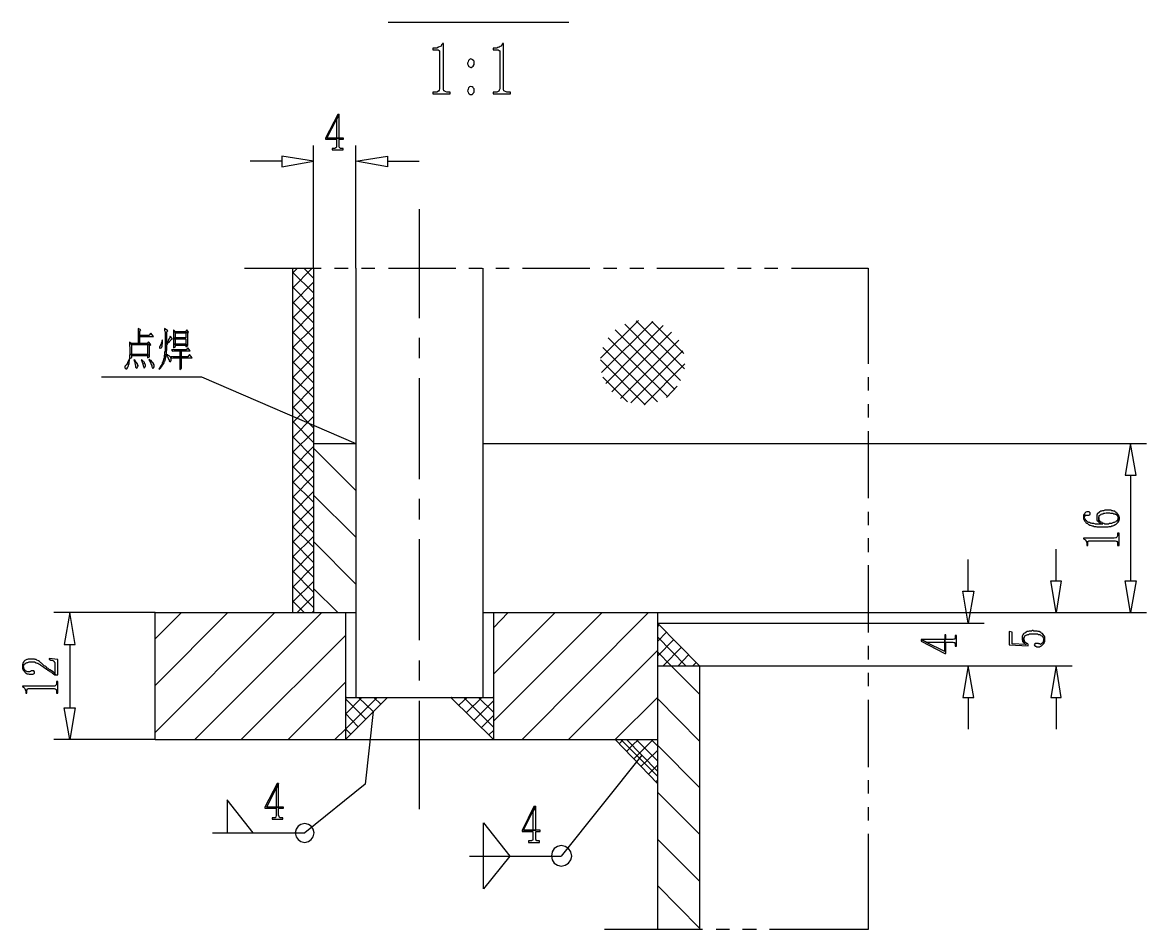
# Model space of a CAD drawing. Extents: x -15.4 to 0.8, y 0.3 to 11.8.
# Drawn here: x -6.176 to -4.198, y 4.441 to 6.037 of the extents above; entities that cross this region are included whole.
import ezdxf

# ---------------------------------------------------------------- set-up
doc = ezdxf.new("R2010")
doc.units = 0
doc.header["$MEASUREMENT"] = 0
doc.linetypes.add('AUSGEZOGEN', pattern=[0])
doc.layers.get('0').update_dxf_attribs({"linetype": 'AUSGEZOGEN'})

msp = doc.modelspace()

# ---------------------------------------------------------------- linework, layer by layer
for points in [[(-5.2146, 6.0369), (-5.5329, 6.0369)], [(-5.4354, 6.0002), (-5.4371, 6.0002), (-5.4371, 6.0002), (-5.4371, 5.9994), (-5.4371, 5.9994), (-5.4388, 5.9977), (-5.4388, 5.9977), (-5.4396, 5.9952), (-5.4396, 5.9952), (-5.4413, 5.9944), (-5.4413, 5.9944), (-5.4438, 5.9936), (-5.4438, 5.9936), (-5.4471, 5.9919), (-5.4471, 5.9919), (-5.4538, 5.9919), (-5.4538, 5.9919), (-5.4538, 5.9886), (-5.4538, 5.9886), (-5.4446, 5.9886), (-5.4446, 5.9886), (-5.4429, 5.9877), (-5.4429, 5.9877), (-5.4421, 5.9869), (-5.4421, 5.9869), (-5.4421, 5.9202), (-5.4421, 5.9202), (-5.4429, 5.9177), (-5.4429, 5.9177), (-5.4438, 5.9161), (-5.4438, 5.9161), (-5.4471, 5.9144), (-5.4471, 5.9144), (-5.4538, 5.9144), (-5.4538, 5.9144), (-5.4538, 5.9111), (-5.4538, 5.9111), (-5.4238, 5.9111), (-5.4238, 5.9111), (-5.4238, 5.9144), (-5.4238, 5.9144), (-5.4296, 5.9144), (-5.4296, 5.9144), (-5.4321, 5.9152), (-5.4321, 5.9152), (-5.4329, 5.9161), (-5.4329, 5.9161), (-5.4346, 5.9169), (-5.4346, 5.9169), (-5.4354, 5.9194), (-5.4354, 5.9194), (-5.4354, 5.9219), (-5.4354, 6.0002)], [(-5.3296, 6.0002), (-5.3313, 6.0002), (-5.3313, 6.0002), (-5.3313, 5.9994), (-5.3313, 5.9994), (-5.3329, 5.9977), (-5.3329, 5.9977), (-5.3338, 5.9952), (-5.3338, 5.9952), (-5.3354, 5.9944), (-5.3354, 5.9944), (-5.3371, 5.9936), (-5.3371, 5.9936), (-5.3396, 5.9927), (-5.3396, 5.9927), (-5.3413, 5.9919), (-5.3413, 5.9919), (-5.3479, 5.9919), (-5.3479, 5.9919), (-5.3479, 5.9886), (-5.3479, 5.9886), (-5.3388, 5.9886), (-5.3388, 5.9886), (-5.3371, 5.9877), (-5.3371, 5.9877), (-5.3363, 5.9869), (-5.3363, 5.9869), (-5.3363, 5.9202), (-5.3363, 5.9202), (-5.3371, 5.9177), (-5.3371, 5.9177), (-5.3379, 5.9161), (-5.3379, 5.9161), (-5.3413, 5.9144), (-5.3413, 5.9144), (-5.3479, 5.9144), (-5.3479, 5.9144), (-5.3479, 5.9111), (-5.3479, 5.9111), (-5.3171, 5.9111), (-5.3171, 5.9111), (-5.3171, 5.9144), (-5.3171, 5.9144), (-5.3238, 5.9144), (-5.3238, 5.9144), (-5.3288, 5.9169), (-5.3288, 5.9169), (-5.3296, 5.9194), (-5.3296, 5.9194), (-5.3296, 5.9219), (-5.3296, 6.0002)], [(-5.3871, 5.9727), (-5.3896, 5.9719), (-5.3896, 5.9719), (-5.3913, 5.9702), (-5.3913, 5.9702), (-5.3921, 5.9677), (-5.3921, 5.9677), (-5.3929, 5.9652), (-5.3929, 5.9652), (-5.3929, 5.9644), (-5.3929, 5.9644), (-5.3921, 5.9619), (-5.3921, 5.9619), (-5.3913, 5.9602), (-5.3913, 5.9602), (-5.3904, 5.9594), (-5.3904, 5.9594), (-5.3871, 5.9577), (-5.3871, 5.9577), (-5.3863, 5.9577), (-5.3863, 5.9577), (-5.3846, 5.9586), (-5.3846, 5.9586), (-5.3829, 5.9602), (-5.3829, 5.9602), (-5.3813, 5.9627), (-5.3813, 5.9627), (-5.3813, 5.9686), (-5.3813, 5.9686), (-5.3829, 5.9702), (-5.3829, 5.9702), (-5.3829, 5.9711), (-5.3829, 5.9711), (-5.3846, 5.9719), (-5.3871, 5.9727)], [(-5.3871, 5.9244), (-5.3896, 5.9236), (-5.3896, 5.9236), (-5.3913, 5.9219), (-5.3913, 5.9219), (-5.3921, 5.9194), (-5.3921, 5.9194), (-5.3929, 5.9169), (-5.3929, 5.9169), (-5.3921, 5.9144), (-5.3921, 5.9144), (-5.3913, 5.9119), (-5.3913, 5.9119), (-5.3904, 5.9119), (-5.3904, 5.9119), (-5.3888, 5.9102), (-5.3888, 5.9102), (-5.3846, 5.9102), (-5.3846, 5.9102), (-5.3829, 5.9119), (-5.3829, 5.9119), (-5.3829, 5.9127), (-5.3829, 5.9127), (-5.3813, 5.9144), (-5.3813, 5.9144), (-5.3813, 5.9202), (-5.3813, 5.9202), (-5.3829, 5.9219), (-5.3829, 5.9219), (-5.3829, 5.9227), (-5.3829, 5.9227), (-5.3846, 5.9236), (-5.3871, 5.9244)], [(-5.6188, 5.8752), (-5.6213, 5.8752), (-5.6213, 5.8752), (-5.6429, 5.8336), (-5.6429, 5.8336), (-5.6429, 5.8319), (-5.6429, 5.8319), (-5.6238, 5.8319), (-5.6238, 5.8319), (-5.6238, 5.8177), (-5.6238, 5.8177), (-5.6246, 5.8161), (-5.6246, 5.8161), (-5.6263, 5.8152), (-5.6263, 5.8152), (-5.6313, 5.8152), (-5.6313, 5.8152), (-5.6313, 5.8127), (-5.6313, 5.8127), (-5.6121, 5.8127), (-5.6121, 5.8127), (-5.6121, 5.8152), (-5.6121, 5.8152), (-5.6163, 5.8152), (-5.6163, 5.8152), (-5.6179, 5.8161), (-5.6179, 5.8161), (-5.6188, 5.8177), (-5.6188, 5.8177), (-5.6188, 5.8319), (-5.6188, 5.8319), (-5.6113, 5.8319), (-5.6113, 5.8319), (-5.6113, 5.8336), (-5.6113, 5.8336), (-5.6404, 5.8336), (-5.6404, 5.8336), (-5.6238, 5.8661), (-5.6188, 5.8752)], [(-5.6188, 5.8752), (-5.6238, 5.8661), (-5.6238, 5.8661), (-5.6238, 5.8336), (-5.6238, 5.8336), (-5.6404, 5.8336), (-5.6404, 5.8336), (-5.6188, 5.8336), (-5.6188, 5.8752)], [(-5.6638, 5.6044), (-5.6638, 5.8202)], [(-5.5896, 5.6044), (-5.5896, 5.8202)], [(-5.7196, 5.8019), (-5.7196, 5.7827), (-5.7196, 5.7827), (-5.6638, 5.7927), (-5.7196, 5.8019)], [(-5.5338, 5.8019), (-5.5338, 5.7827), (-5.5338, 5.7827), (-5.5896, 5.7927), (-5.5338, 5.8019)], [(-5.7196, 5.7927), (-5.7754, 5.7927)], [(-5.5338, 5.7927), (-5.4779, 5.7927)], [(-5.4779, 5.7086), (-5.4779, 5.5169)], [(-5.7854, 5.6044), (-5.6504, 5.6044)], [(-5.6663, 5.6044), (-5.7013, 5.5694)], [(-5.6921, 5.6044), (-5.7013, 5.5961)], [(-5.7013, 5.6044), (-5.7013, 4.9986)], [(-5.6638, 5.5869), (-5.6813, 5.6044)], [(-5.6638, 5.6044), (-5.6638, 4.9986)], [(-5.6271, 5.6044), (-5.6029, 5.6044)], [(-5.5896, 5.6044), (-5.5896, 4.8494)], [(-5.5796, 5.6044), (-5.5563, 5.6044)], [(-5.5321, 5.6044), (-5.4138, 5.6044)], [(-5.3904, 5.6044), (-5.3671, 5.6044)], [(-5.3663, 5.6044), (-5.3663, 4.8494)], [(-5.3429, 5.6044), (-5.3196, 5.6044)], [(-5.2963, 5.6044), (-5.1779, 5.6044)], [(-5.1538, 5.6044), (-5.1304, 5.6044)], [(-5.1071, 5.6044), (-5.0829, 5.6044)], [(-5.0596, 5.6044), (-4.9413, 5.6044)], [(-4.9179, 5.6044), (-4.8938, 5.6044)], [(-4.8704, 5.6044), (-4.8471, 5.6044)], [(-4.8229, 5.6044), (-4.6879, 5.6044)], [(-4.6879, 5.6044), (-4.6879, 5.4361)], [(-5.6638, 5.5611), (-5.7013, 5.5977)], [(-5.6638, 5.5802), (-5.7013, 5.5427)], [(-5.6638, 5.5344), (-5.7013, 5.5719)], [(-5.6638, 5.5536), (-5.7013, 5.5169)], [(-5.6638, 5.5086), (-5.7013, 5.5452)], [(-5.6638, 5.5277), (-5.7013, 5.4902)], [(-5.6638, 5.4819), (-5.7013, 5.5194)], [(-5.6638, 5.5011), (-5.7013, 5.4644)], [(-5.0921, 5.5127), (-5.1588, 5.4461)], [(-5.0671, 5.5111), (-5.1571, 5.4211)], [(-5.0488, 5.5036), (-5.1496, 5.4019)], [(-5.0179, 5.4069), (-5.1163, 5.5061)], [(-5.0113, 5.4277), (-5.0963, 5.5119)], [(-5.0121, 5.4544), (-5.0688, 5.5111)], [(-5.9504, 5.4902), (-5.9538, 5.4861), (-5.9538, 5.4861), (-5.9696, 5.4861), (-5.9696, 5.4861), (-5.9729, 5.4844), (-5.9729, 5.4844), (-5.9729, 5.4719), (-5.9729, 5.4719), (-5.9838, 5.4719), (-5.9838, 5.4719), (-5.9696, 5.4719), (-5.9696, 5.4719), (-5.9696, 5.4844), (-5.9696, 5.4844), (-5.9454, 5.4844), (-5.9504, 5.4902)], [(-5.9729, 5.4986), (-5.9729, 5.4844), (-5.9729, 5.4844), (-5.9696, 5.4861), (-5.9696, 5.4861), (-5.9696, 5.4936), (-5.9696, 5.4936), (-5.9679, 5.4961), (-5.9729, 5.4986)], [(-5.9263, 5.4986), (-5.9263, 5.4952), (-5.9263, 5.4952), (-5.9254, 5.4927), (-5.9254, 5.4927), (-5.9254, 5.4727), (-5.9254, 5.4727), (-5.9221, 5.4727), (-5.9221, 5.4727), (-5.9221, 5.4927), (-5.9221, 5.4927), (-5.9204, 5.4944), (-5.9263, 5.4986)], [(-5.9163, 5.4852), (-5.9171, 5.4836), (-5.9171, 5.4836), (-5.9171, 5.4819), (-5.9171, 5.4819), (-5.9179, 5.4811), (-5.9179, 5.4811), (-5.9188, 5.4794), (-5.9188, 5.4794), (-5.9196, 5.4786), (-5.9196, 5.4786), (-5.9196, 5.4769), (-5.9196, 5.4769), (-5.9204, 5.4752), (-5.9204, 5.4752), (-5.9213, 5.4744), (-5.9213, 5.4744), (-5.9221, 5.4727), (-5.9221, 5.4727), (-5.9254, 5.4727), (-5.9254, 5.4727), (-5.9254, 5.4586), (-5.9254, 5.4586), (-5.9263, 5.4569), (-5.9263, 5.4569), (-5.9263, 5.4519), (-5.9263, 5.4519), (-5.9229, 5.4519), (-5.9229, 5.4519), (-5.9221, 5.4502), (-5.9221, 5.4502), (-5.9213, 5.4494), (-5.9213, 5.4494), (-5.9204, 5.4477), (-5.9204, 5.4477), (-5.9196, 5.4469), (-5.9196, 5.4469), (-5.9196, 5.4452), (-5.9196, 5.4452), (-5.9188, 5.4444), (-5.9188, 5.4444), (-5.9179, 5.4427), (-5.9179, 5.4427), (-5.9179, 5.4411), (-5.9179, 5.4411), (-5.9171, 5.4402), (-5.9171, 5.4402), (-5.9154, 5.4402), (-5.9154, 5.4402), (-5.9154, 5.4411), (-5.9154, 5.4411), (-5.9146, 5.4427), (-5.9146, 5.4427), (-5.9146, 5.4452), (-5.9146, 5.4452), (-5.9154, 5.4469), (-5.9154, 5.4469), (-5.9154, 5.4477), (-5.9154, 5.4477), (-5.9179, 5.4502), (-5.9179, 5.4502), (-5.9196, 5.4511), (-5.9196, 5.4511), (-5.9204, 5.4519), (-5.9204, 5.4519), (-5.9221, 5.4527), (-5.9221, 5.4527), (-5.9229, 5.4536), (-5.9229, 5.4536), (-5.9229, 5.4594), (-5.9229, 5.4594), (-5.9221, 5.4602), (-5.9221, 5.4602), (-5.9221, 5.4702), (-5.9221, 5.4702), (-5.9213, 5.4711), (-5.9213, 5.4711), (-5.9204, 5.4727), (-5.9204, 5.4727), (-5.9196, 5.4736), (-5.9196, 5.4736), (-5.9179, 5.4744), (-5.9179, 5.4744), (-5.9171, 5.4761), (-5.9171, 5.4761), (-5.9154, 5.4777), (-5.9154, 5.4777), (-5.9146, 5.4794), (-5.9146, 5.4794), (-5.9121, 5.4802), (-5.9163, 5.4852)], [(-5.9104, 5.4961), (-5.9104, 5.4927), (-5.9104, 5.4927), (-5.9071, 5.4927), (-5.9104, 5.4961)], [(-5.8871, 5.4961), (-5.8896, 5.4927), (-5.8896, 5.4927), (-5.9104, 5.4927), (-5.9104, 5.4927), (-5.9104, 5.4811), (-5.9104, 5.4811), (-5.9071, 5.4819), (-5.9071, 5.4819), (-5.9071, 5.4911), (-5.9071, 5.4911), (-5.8888, 5.4911), (-5.8888, 5.4911), (-5.8838, 5.4919), (-5.8871, 5.4961)], [(-5.8838, 5.4919), (-5.8888, 5.4911), (-5.8888, 5.4911), (-5.8888, 5.4819), (-5.8888, 5.4819), (-5.9071, 5.4819), (-5.9071, 5.4819), (-5.9104, 5.4811), (-5.9104, 5.4811), (-5.9104, 5.4802), (-5.9104, 5.4802), (-5.8888, 5.4802), (-5.8888, 5.4802), (-5.8888, 5.4711), (-5.8888, 5.4711), (-5.9104, 5.4711), (-5.9104, 5.4711), (-5.9104, 5.4644), (-5.9104, 5.4644), (-5.9071, 5.4669), (-5.9071, 5.4669), (-5.9071, 5.4694), (-5.9071, 5.4694), (-5.8888, 5.4694), (-5.8888, 5.4694), (-5.8854, 5.4702), (-5.8854, 5.4702), (-5.8854, 5.4902), (-5.8838, 5.4919)], [(-5.9104, 5.4802), (-5.9104, 5.4711), (-5.9104, 5.4711), (-5.9071, 5.4711), (-5.9071, 5.4711), (-5.9071, 5.4802), (-5.9071, 5.4802), (-5.8888, 5.4802), (-5.9104, 5.4802)], [(-5.6638, 5.4552), (-5.7013, 5.4927)], [(-5.4779, 5.4819), (-5.4779, 5.4461)], [(-5.0413, 5.3786), (-5.1454, 5.4819)], [(-5.0338, 5.4919), (-5.1388, 5.3869)], [(-5.0279, 5.3911), (-5.1329, 5.4961)], [(-5.9546, 5.4752), (-5.9571, 5.4719), (-5.9571, 5.4719), (-5.9696, 5.4719), (-5.9696, 5.4719), (-5.9879, 5.4711), (-5.9879, 5.4711), (-5.9879, 5.4677), (-5.9879, 5.4677), (-5.9871, 5.4661), (-5.9871, 5.4661), (-5.9871, 5.4527), (-5.9871, 5.4527), (-5.9838, 5.4527), (-5.9838, 5.4527), (-5.9838, 5.4702), (-5.9838, 5.4702), (-5.9504, 5.4702), (-5.9546, 5.4752)], [(-5.9879, 5.4744), (-5.9879, 5.4711), (-5.9879, 5.4711), (-5.9696, 5.4719), (-5.9696, 5.4719), (-5.9838, 5.4719), (-5.9879, 5.4744)], [(-5.9504, 5.4702), (-5.9563, 5.4702), (-5.9563, 5.4702), (-5.9563, 5.4527), (-5.9563, 5.4527), (-5.9871, 5.4527), (-5.9871, 5.4527), (-5.9879, 5.4511), (-5.9879, 5.4511), (-5.9879, 5.4452), (-5.9879, 5.4452), (-5.9838, 5.4477), (-5.9838, 5.4477), (-5.9838, 5.4511), (-5.9838, 5.4511), (-5.9563, 5.4511), (-5.9563, 5.4511), (-5.9529, 5.4527), (-5.9529, 5.4527), (-5.9529, 5.4686), (-5.9504, 5.4702)], [(-5.9296, 5.4777), (-5.9304, 5.4777), (-5.9304, 5.4777), (-5.9313, 5.4761), (-5.9313, 5.4761), (-5.9313, 5.4744), (-5.9313, 5.4744), (-5.9321, 5.4727), (-5.9321, 5.4727), (-5.9321, 5.4711), (-5.9321, 5.4711), (-5.9329, 5.4702), (-5.9329, 5.4702), (-5.9338, 5.4686), (-5.9338, 5.4686), (-5.9338, 5.4677), (-5.9338, 5.4677), (-5.9354, 5.4661), (-5.9354, 5.4661), (-5.9354, 5.4644), (-5.9354, 5.4644), (-5.9346, 5.4636), (-5.9346, 5.4636), (-5.9338, 5.4636), (-5.9338, 5.4636), (-5.9321, 5.4644), (-5.9321, 5.4644), (-5.9313, 5.4652), (-5.9313, 5.4652), (-5.9313, 5.4661), (-5.9313, 5.4661), (-5.9304, 5.4669), (-5.9304, 5.4669), (-5.9304, 5.4702), (-5.9304, 5.4702), (-5.9296, 5.4719), (-5.9296, 5.4719), (-5.9296, 5.4761), (-5.9296, 5.4777)], [(-5.8854, 5.4644), (-5.8879, 5.4611), (-5.8879, 5.4611), (-5.9138, 5.4611), (-5.9138, 5.4611), (-5.9121, 5.4586), (-5.9121, 5.4586), (-5.9096, 5.4594), (-5.9096, 5.4594), (-5.8813, 5.4594), (-5.8854, 5.4644)], [(-5.8854, 5.4702), (-5.8888, 5.4694), (-5.8888, 5.4694), (-5.8888, 5.4661), (-5.8888, 5.4661), (-5.8854, 5.4686), (-5.8854, 5.4686), (-5.8854, 5.4694), (-5.8854, 5.4702)], [(-5.6638, 5.4752), (-5.7013, 5.4377)], [(-5.6638, 5.4294), (-5.7013, 5.4661)], [(-5.0588, 5.3694), (-5.1546, 5.4652)], [(-5.0213, 5.4777), (-5.1238, 5.3752)], [(-5.9879, 5.4444), (-5.9888, 5.4444), (-5.9888, 5.4444), (-5.9896, 5.4419), (-5.9896, 5.4419), (-5.9904, 5.4402), (-5.9904, 5.4402), (-5.9913, 5.4386), (-5.9913, 5.4386), (-5.9913, 5.4377), (-5.9913, 5.4377), (-5.9921, 5.4369), (-5.9921, 5.4369), (-5.9929, 5.4352), (-5.9929, 5.4352), (-5.9938, 5.4344), (-5.9938, 5.4344), (-5.9946, 5.4336), (-5.9946, 5.4336), (-5.9954, 5.4327), (-5.9954, 5.4327), (-5.9963, 5.4311), (-5.9963, 5.4311), (-5.9963, 5.4294), (-5.9963, 5.4294), (-5.9946, 5.4277), (-5.9946, 5.4277), (-5.9929, 5.4277), (-5.9929, 5.4277), (-5.9913, 5.4294), (-5.9913, 5.4294), (-5.9913, 5.4302), (-5.9913, 5.4302), (-5.9904, 5.4311), (-5.9904, 5.4311), (-5.9904, 5.4319), (-5.9904, 5.4319), (-5.9896, 5.4327), (-5.9896, 5.4327), (-5.9896, 5.4344), (-5.9896, 5.4344), (-5.9888, 5.4361), (-5.9888, 5.4361), (-5.9888, 5.4402), (-5.9888, 5.4402), (-5.9879, 5.4419), (-5.9879, 5.4444)], [(-5.9796, 5.4436), (-5.9804, 5.4427), (-5.9804, 5.4427), (-5.9788, 5.4394), (-5.9788, 5.4394), (-5.9788, 5.4377), (-5.9788, 5.4377), (-5.9779, 5.4361), (-5.9779, 5.4361), (-5.9779, 5.4344), (-5.9779, 5.4344), (-5.9771, 5.4336), (-5.9771, 5.4336), (-5.9771, 5.4302), (-5.9771, 5.4302), (-5.9763, 5.4294), (-5.9763, 5.4294), (-5.9754, 5.4286), (-5.9754, 5.4286), (-5.9746, 5.4294), (-5.9746, 5.4294), (-5.9738, 5.4311), (-5.9738, 5.4311), (-5.9729, 5.4327), (-5.9729, 5.4327), (-5.9729, 5.4336), (-5.9729, 5.4336), (-5.9738, 5.4352), (-5.9738, 5.4352), (-5.9738, 5.4361), (-5.9738, 5.4361), (-5.9746, 5.4369), (-5.9746, 5.4369), (-5.9754, 5.4386), (-5.9754, 5.4386), (-5.9763, 5.4394), (-5.9763, 5.4394), (-5.9771, 5.4402), (-5.9771, 5.4402), (-5.9779, 5.4419), (-5.9779, 5.4419), (-5.9796, 5.4436), (-5.9796, 5.4436)], [(-5.9663, 5.4436), (-5.9671, 5.4427), (-5.9671, 5.4427), (-5.9663, 5.4411), (-5.9663, 5.4411), (-5.9654, 5.4402), (-5.9654, 5.4402), (-5.9654, 5.4386), (-5.9654, 5.4386), (-5.9646, 5.4369), (-5.9646, 5.4369), (-5.9646, 5.4352), (-5.9646, 5.4352), (-5.9638, 5.4344), (-5.9638, 5.4344), (-5.9638, 5.4327), (-5.9638, 5.4327), (-5.9629, 5.4302), (-5.9629, 5.4302), (-5.9629, 5.4294), (-5.9629, 5.4294), (-5.9613, 5.4294), (-5.9613, 5.4294), (-5.9613, 5.4302), (-5.9613, 5.4302), (-5.9604, 5.4311), (-5.9604, 5.4311), (-5.9596, 5.4327), (-5.9596, 5.4327), (-5.9596, 5.4344), (-5.9596, 5.4344), (-5.9604, 5.4352), (-5.9604, 5.4352), (-5.9604, 5.4361), (-5.9604, 5.4361), (-5.9613, 5.4369), (-5.9613, 5.4369), (-5.9613, 5.4386), (-5.9613, 5.4386), (-5.9621, 5.4394), (-5.9621, 5.4394), (-5.9629, 5.4402), (-5.9629, 5.4402), (-5.9646, 5.4411), (-5.9646, 5.4411), (-5.9654, 5.4427), (-5.9663, 5.4436)], [(-5.9529, 5.4527), (-5.9563, 5.4511), (-5.9563, 5.4511), (-5.9563, 5.4469), (-5.9563, 5.4469), (-5.9529, 5.4486), (-5.9529, 5.4486), (-5.9529, 5.4511), (-5.9529, 5.4527)], [(-5.9529, 5.4444), (-5.9538, 5.4436), (-5.9538, 5.4436), (-5.9529, 5.4419), (-5.9529, 5.4419), (-5.9521, 5.4402), (-5.9521, 5.4402), (-5.9513, 5.4394), (-5.9513, 5.4394), (-5.9504, 5.4377), (-5.9504, 5.4377), (-5.9504, 5.4361), (-5.9504, 5.4361), (-5.9496, 5.4352), (-5.9496, 5.4352), (-5.9488, 5.4336), (-5.9488, 5.4336), (-5.9488, 5.4319), (-5.9488, 5.4319), (-5.9479, 5.4294), (-5.9479, 5.4294), (-5.9471, 5.4286), (-5.9471, 5.4286), (-5.9463, 5.4286), (-5.9463, 5.4286), (-5.9454, 5.4294), (-5.9454, 5.4294), (-5.9446, 5.4311), (-5.9446, 5.4311), (-5.9446, 5.4344), (-5.9446, 5.4344), (-5.9454, 5.4361), (-5.9454, 5.4361), (-5.9454, 5.4369), (-5.9454, 5.4369), (-5.9471, 5.4386), (-5.9471, 5.4386), (-5.9479, 5.4394), (-5.9479, 5.4394), (-5.9488, 5.4402), (-5.9488, 5.4402), (-5.9496, 5.4419), (-5.9496, 5.4419), (-5.9513, 5.4427), (-5.9513, 5.4427), (-5.9521, 5.4436), (-5.9529, 5.4444)], [(-5.9263, 5.4519), (-5.9271, 5.4502), (-5.9271, 5.4502), (-5.9271, 5.4461), (-5.9271, 5.4461), (-5.9279, 5.4444), (-5.9279, 5.4444), (-5.9279, 5.4436), (-5.9279, 5.4436), (-5.9288, 5.4419), (-5.9288, 5.4419), (-5.9288, 5.4402), (-5.9288, 5.4402), (-5.9296, 5.4394), (-5.9296, 5.4394), (-5.9304, 5.4377), (-5.9304, 5.4377), (-5.9304, 5.4361), (-5.9304, 5.4361), (-5.9313, 5.4352), (-5.9313, 5.4352), (-5.9321, 5.4336), (-5.9321, 5.4336), (-5.9329, 5.4327), (-5.9329, 5.4327), (-5.9338, 5.4311), (-5.9338, 5.4311), (-5.9346, 5.4294), (-5.9346, 5.4294), (-5.9363, 5.4277), (-5.9363, 5.4277), (-5.9354, 5.4269), (-5.9354, 5.4269), (-5.9329, 5.4294), (-5.9329, 5.4294), (-5.9321, 5.4311), (-5.9321, 5.4311), (-5.9313, 5.4319), (-5.9313, 5.4319), (-5.9304, 5.4327), (-5.9304, 5.4327), (-5.9296, 5.4344), (-5.9296, 5.4344), (-5.9288, 5.4352), (-5.9288, 5.4352), (-5.9279, 5.4369), (-5.9279, 5.4369), (-5.9271, 5.4377), (-5.9271, 5.4377), (-5.9271, 5.4394), (-5.9271, 5.4394), (-5.9263, 5.4402), (-5.9263, 5.4402), (-5.9254, 5.4419), (-5.9254, 5.4419), (-5.9254, 5.4436), (-5.9254, 5.4436), (-5.9246, 5.4444), (-5.9246, 5.4444), (-5.9246, 5.4461), (-5.9246, 5.4461), (-5.9238, 5.4477), (-5.9238, 5.4477), (-5.9238, 5.4494), (-5.9238, 5.4494), (-5.9229, 5.4511), (-5.9229, 5.4511), (-5.9229, 5.4519), (-5.9263, 5.4519)], [(-5.8821, 5.4527), (-5.8854, 5.4486), (-5.8854, 5.4486), (-5.9154, 5.4486), (-5.9154, 5.4486), (-5.9138, 5.4461), (-5.9138, 5.4461), (-5.9113, 5.4469), (-5.9113, 5.4469), (-5.8779, 5.4469), (-5.8821, 5.4527)], [(-5.8963, 5.4486), (-5.8963, 5.4594), (-5.8963, 5.4594), (-5.8996, 5.4594), (-5.8996, 5.4594), (-5.8996, 5.4486), (-5.8996, 5.4486), (-5.8963, 5.4486), (-5.8963, 5.4486)], [(-5.8963, 5.4469), (-5.8996, 5.4469), (-5.8996, 5.4469), (-5.8996, 5.4261), (-5.8996, 5.4261), (-5.8963, 5.4286), (-5.8963, 5.4286), (-5.8963, 5.4452), (-5.8963, 5.4469)], [(-5.6638, 5.4486), (-5.7013, 5.4119)], [(-5.0804, 5.3644), (-5.1588, 5.4436)], [(-5.0138, 5.4594), (-5.1054, 5.3677)], [(-5.6638, 5.4027), (-5.7013, 5.4402)], [(-5.6638, 5.4227), (-5.7013, 5.3852)], [(-5.0104, 5.4361), (-5.0821, 5.3644)], [(-6.0371, 5.4136), (-5.8613, 5.4136), (-5.8613, 5.4136), (-5.5896, 5.2961)], [(-5.6638, 5.3769), (-5.7013, 5.4136)], [(-5.4779, 5.4111), (-5.4779, 5.2336)], [(-5.1113, 5.3694), (-5.1546, 5.4127)], [(-4.6879, 5.4127), (-4.6879, 5.3894)], [(-5.6638, 5.3961), (-5.7013, 5.3586)], [(-5.6638, 5.3502), (-5.7013, 5.3877)], [(-5.0238, 5.3969), (-5.0429, 5.3769)], [(-5.6638, 5.3694), (-5.7013, 5.3327)], [(-4.6879, 5.3652), (-4.6879, 5.3419)], [(-5.6638, 5.3236), (-5.7013, 5.3611)], [(-5.6638, 5.3436), (-5.7013, 5.3061)], [(-5.6638, 5.2977), (-5.7013, 5.3352)], [(-5.6638, 5.3169), (-5.7013, 5.2802)], [(-5.6638, 5.2711), (-5.7013, 5.3086)], [(-4.6879, 5.3177), (-4.6879, 5.2002)], [(-5.6638, 5.2911), (-5.7013, 5.2536)], [(-5.6638, 5.2961), (-5.5896, 5.2961)], [(-5.5896, 5.2136), (-5.6638, 5.2877)], [(-5.5896, 5.2952), (-5.5904, 5.2961)], [(-5.3663, 5.2961), (-4.6879, 5.2961)], [(-4.6879, 5.2961), (-4.1979, 5.2961)], [(-4.2354, 5.2402), (-4.2163, 5.2402), (-4.2163, 5.2402), (-4.2263, 5.2961), (-4.2354, 5.2402)], [(-5.6638, 5.2452), (-5.7013, 5.2819)], [(-5.6638, 5.2644), (-5.7013, 5.2269)], [(-5.6638, 5.2186), (-5.7013, 5.2561)], [(-5.6638, 5.2386), (-5.7013, 5.2011)], [(-5.6638, 5.1927), (-5.7013, 5.2294)], [(-4.2263, 5.2402), (-4.2263, 5.0544)], [(-5.6638, 5.2119), (-5.7013, 5.1744)], [(-5.6638, 5.1661), (-5.7013, 5.2036)], [(-5.5896, 5.1311), (-5.6638, 5.2052)], [(-5.6638, 5.1852), (-5.7013, 5.1486)], [(-5.4779, 5.1986), (-5.4779, 5.1627)], [(-5.6638, 5.1394), (-5.7013, 5.1769)], [(-4.6879, 5.1761), (-4.6879, 5.1527)], [(-4.3088, 5.1669), (-4.3088, 5.1636), (-4.3088, 5.1636), (-4.3071, 5.1602), (-4.3071, 5.1602), (-4.3063, 5.1594), (-4.3063, 5.1594), (-4.3054, 5.1586), (-4.3054, 5.1586), (-4.3046, 5.1569), (-4.3046, 5.1569), (-4.3029, 5.1561), (-4.3029, 5.1561), (-4.3021, 5.1552), (-4.3021, 5.1552), (-4.3004, 5.1544), (-4.3004, 5.1544), (-4.2996, 5.1536), (-4.2996, 5.1536), (-4.2979, 5.1527), (-4.2979, 5.1527), (-4.2971, 5.1527), (-4.2971, 5.1527), (-4.2954, 5.1519), (-4.2954, 5.1519), (-4.2938, 5.1511), (-4.2938, 5.1511), (-4.2921, 5.1511), (-4.2921, 5.1511), (-4.2904, 5.1502), (-4.2904, 5.1502), (-4.2871, 5.1502), (-4.2871, 5.1502), (-4.2854, 5.1494), (-4.2854, 5.1494), (-4.2654, 5.1494), (-4.2654, 5.1494), (-4.2638, 5.1502), (-4.2638, 5.1502), (-4.2604, 5.1502), (-4.2604, 5.1502), (-4.2588, 5.1511), (-4.2588, 5.1511), (-4.2571, 5.1511), (-4.2571, 5.1511), (-4.2554, 5.1519), (-4.2554, 5.1519), (-4.2546, 5.1527), (-4.2546, 5.1527), (-4.2529, 5.1536), (-4.2529, 5.1536), (-4.2521, 5.1536), (-4.2521, 5.1536), (-4.2479, 5.1577), (-4.2479, 5.1577), (-4.2479, 5.1652), (-4.2479, 5.1652), (-4.2479, 5.1627), (-4.2479, 5.1627), (-4.2488, 5.1619), (-4.2488, 5.1619), (-4.2496, 5.1602), (-4.2496, 5.1602), (-4.2513, 5.1594), (-4.2513, 5.1594), (-4.2521, 5.1586), (-4.2521, 5.1586), (-4.2538, 5.1577), (-4.2538, 5.1577), (-4.2546, 5.1569), (-4.2546, 5.1569), (-4.2563, 5.1569), (-4.2563, 5.1569), (-4.2596, 5.1552), (-4.2596, 5.1552), (-4.2629, 5.1552), (-4.2629, 5.1552), (-4.2646, 5.1544), (-4.2646, 5.1544), (-4.2713, 5.1544), (-4.2713, 5.1544), (-4.2729, 5.1552), (-4.2729, 5.1552), (-4.2754, 5.1561), (-4.2754, 5.1561), (-4.2763, 5.1544), (-4.2763, 5.1544), (-4.2879, 5.1544), (-4.2879, 5.1544), (-4.2904, 5.1552), (-4.2904, 5.1552), (-4.2938, 5.1552), (-4.2938, 5.1552), (-4.2954, 5.1561), (-4.2954, 5.1561), (-4.2971, 5.1561), (-4.2971, 5.1561), (-4.2979, 5.1569), (-4.2979, 5.1569), (-4.2996, 5.1569), (-4.2996, 5.1569), (-4.3004, 5.1577), (-4.3004, 5.1577), (-4.3013, 5.1577), (-4.3013, 5.1577), (-4.3029, 5.1594), (-4.3029, 5.1594), (-4.3038, 5.1602), (-4.3038, 5.1602), (-4.3054, 5.1611), (-4.3054, 5.1611), (-4.3054, 5.1627), (-4.3054, 5.1627), (-4.3063, 5.1636), (-4.3063, 5.1636), (-4.3071, 5.1652), (-4.3071, 5.1652), (-4.3071, 5.1727), (-4.3071, 5.1727), (-4.3079, 5.1719), (-4.3079, 5.1719), (-4.3088, 5.1702), (-4.3088, 5.1702), (-4.3088, 5.1686), (-4.3088, 5.1669)], [(-4.3071, 5.1727), (-4.3071, 5.1669), (-4.3071, 5.1669), (-4.3063, 5.1686), (-4.3063, 5.1686), (-4.3054, 5.1694), (-4.3054, 5.1694), (-4.3054, 5.1702), (-4.3054, 5.1702), (-4.2996, 5.1702), (-4.2996, 5.1702), (-4.2979, 5.1711), (-4.2979, 5.1711), (-4.2971, 5.1719), (-4.2971, 5.1719), (-4.2971, 5.1744), (-4.2971, 5.1744), (-4.2988, 5.1761), (-4.2988, 5.1761), (-4.3029, 5.1761), (-4.3029, 5.1761), (-4.3046, 5.1752), (-4.3046, 5.1752), (-4.3063, 5.1736), (-4.3071, 5.1727)], [(-4.2854, 5.1661), (-4.2854, 5.1619), (-4.2854, 5.1619), (-4.2846, 5.1602), (-4.2846, 5.1602), (-4.2838, 5.1594), (-4.2838, 5.1594), (-4.2821, 5.1577), (-4.2821, 5.1577), (-4.2821, 5.1669), (-4.2821, 5.1669), (-4.2813, 5.1677), (-4.2813, 5.1677), (-4.2813, 5.1694), (-4.2813, 5.1694), (-4.2779, 5.1711), (-4.2779, 5.1711), (-4.2779, 5.1719), (-4.2779, 5.1719), (-4.2763, 5.1727), (-4.2763, 5.1727), (-4.2746, 5.1727), (-4.2746, 5.1727), (-4.2729, 5.1736), (-4.2729, 5.1736), (-4.2713, 5.1736), (-4.2713, 5.1736), (-4.2688, 5.1744), (-4.2688, 5.1744), (-4.2629, 5.1744), (-4.2629, 5.1744), (-4.2613, 5.1736), (-4.2613, 5.1736), (-4.2571, 5.1736), (-4.2571, 5.1736), (-4.2554, 5.1727), (-4.2554, 5.1727), (-4.2538, 5.1727), (-4.2538, 5.1727), (-4.2529, 5.1719), (-4.2529, 5.1719), (-4.2521, 5.1719), (-4.2521, 5.1719), (-4.2504, 5.1702), (-4.2504, 5.1702), (-4.2488, 5.1694), (-4.2488, 5.1694), (-4.2488, 5.1677), (-4.2488, 5.1677), (-4.2479, 5.1669), (-4.2479, 5.1669), (-4.2479, 5.1577), (-4.2479, 5.1577), (-4.2471, 5.1594), (-4.2471, 5.1594), (-4.2463, 5.1602), (-4.2463, 5.1602), (-4.2463, 5.1619), (-4.2463, 5.1619), (-4.2454, 5.1636), (-4.2454, 5.1636), (-4.2454, 5.1661), (-4.2454, 5.1661), (-4.2463, 5.1669), (-4.2463, 5.1669), (-4.2463, 5.1686), (-4.2463, 5.1686), (-4.2471, 5.1694), (-4.2471, 5.1694), (-4.2479, 5.1711), (-4.2479, 5.1711), (-4.2488, 5.1719), (-4.2488, 5.1719), (-4.2496, 5.1736), (-4.2496, 5.1736), (-4.2513, 5.1744), (-4.2513, 5.1744), (-4.2513, 5.1752), (-4.2513, 5.1752), (-4.2529, 5.1761), (-4.2529, 5.1761), (-4.2538, 5.1769), (-4.2538, 5.1769), (-4.2554, 5.1769), (-4.2554, 5.1769), (-4.2571, 5.1777), (-4.2571, 5.1777), (-4.2588, 5.1777), (-4.2588, 5.1777), (-4.2604, 5.1786), (-4.2604, 5.1786), (-4.2713, 5.1786), (-4.2713, 5.1786), (-4.2738, 5.1777), (-4.2738, 5.1777), (-4.2754, 5.1777), (-4.2754, 5.1777), (-4.2771, 5.1769), (-4.2771, 5.1769), (-4.2788, 5.1769), (-4.2788, 5.1769), (-4.2804, 5.1761), (-4.2804, 5.1761), (-4.2846, 5.1719), (-4.2846, 5.1719), (-4.2854, 5.1702), (-4.2854, 5.1702), (-4.2854, 5.1677), (-4.2854, 5.1661)], [(-4.2821, 5.1577), (-4.2813, 5.1569), (-4.2813, 5.1569), (-4.2763, 5.1544), (-4.2763, 5.1544), (-4.2754, 5.1561), (-4.2754, 5.1561), (-4.2763, 5.1569), (-4.2763, 5.1569), (-4.2779, 5.1577), (-4.2779, 5.1577), (-4.2788, 5.1586), (-4.2788, 5.1586), (-4.2804, 5.1594), (-4.2804, 5.1594), (-4.2804, 5.1602), (-4.2804, 5.1602), (-4.2813, 5.1611), (-4.2813, 5.1611), (-4.2821, 5.1627), (-4.2821, 5.1627), (-4.2821, 5.1661), (-4.2821, 5.1577)], [(-5.6638, 5.1594), (-5.7013, 5.1219)], [(-5.6638, 5.1136), (-5.7013, 5.1502)], [(-5.6638, 5.1327), (-5.7013, 5.0961)], [(-5.6638, 5.0869), (-5.7013, 5.1244)], [(-5.4779, 5.1277), (-5.4779, 4.9502)], [(-4.6879, 5.1294), (-4.6879, 5.1052)], [(-4.3088, 5.1294), (-4.3088, 5.1286), (-4.3088, 5.1286), (-4.3054, 5.1269), (-4.3054, 5.1269), (-4.3046, 5.1252), (-4.3046, 5.1252), (-4.3038, 5.1244), (-4.3038, 5.1244), (-4.3038, 5.1227), (-4.3038, 5.1227), (-4.3029, 5.1211), (-4.3029, 5.1211), (-4.3029, 5.1169), (-4.3029, 5.1169), (-4.3013, 5.1169), (-4.3013, 5.1169), (-4.3013, 5.1236), (-4.3013, 5.1236), (-4.2996, 5.1252), (-4.2996, 5.1252), (-4.2529, 5.1252), (-4.2529, 5.1252), (-4.2513, 5.1244), (-4.2513, 5.1244), (-4.2504, 5.1244), (-4.2504, 5.1244), (-4.2488, 5.1227), (-4.2488, 5.1227), (-4.2488, 5.1169), (-4.2488, 5.1169), (-4.2463, 5.1169), (-4.2463, 5.1169), (-4.2463, 5.1386), (-4.2463, 5.1386), (-4.2488, 5.1386), (-4.2488, 5.1386), (-4.2488, 5.1336), (-4.2488, 5.1336), (-4.2496, 5.1327), (-4.2496, 5.1327), (-4.2504, 5.1311), (-4.2504, 5.1311), (-4.2513, 5.1302), (-4.2513, 5.1302), (-4.2521, 5.1302), (-4.2521, 5.1302), (-4.2546, 5.1294), (-4.3088, 5.1294)], [(-5.6638, 5.1069), (-5.7013, 5.0694)], [(-5.5896, 5.0486), (-5.6638, 5.1236)], [(-4.3571, 5.0544), (-4.3571, 5.1102)], [(-5.6638, 5.0611), (-5.7013, 5.0977)], [(-4.5121, 5.0361), (-4.5121, 5.0919)], [(-5.6638, 5.0802), (-5.7013, 5.0427)], [(-5.6638, 5.0344), (-5.7013, 5.0719)], [(-4.6879, 5.0819), (-4.6879, 4.9636)], [(-5.6638, 5.0536), (-5.7013, 5.0169)], [(-5.6638, 5.0077), (-5.7013, 5.0452)], [(-4.3663, 5.0544), (-4.3479, 5.0544), (-4.3479, 5.0544), (-4.3571, 4.9986), (-4.3663, 5.0544)], [(-4.2354, 5.0544), (-4.2163, 5.0544), (-4.2163, 5.0544), (-4.2263, 4.9986), (-4.2354, 5.0544)], [(-5.6638, 5.0277), (-5.6929, 4.9986)], [(-5.6213, 4.9986), (-5.6638, 5.0411)], [(-4.5213, 5.0361), (-4.5021, 5.0361), (-4.5021, 5.0361), (-4.5121, 4.9802), (-4.5213, 5.0361)], [(-5.6804, 4.9986), (-5.7013, 5.0194)], [(-5.9429, 4.9986), (-6.1213, 4.9986)], [(-6.1029, 4.9427), (-6.0838, 4.9427), (-6.0838, 4.9427), (-6.0929, 4.9986), (-6.1029, 4.9427)], [(-5.9429, 4.9527), (-5.8963, 4.9986)], [(-5.9429, 4.8702), (-5.8146, 4.9986)], [(-5.9429, 4.7877), (-5.7321, 4.9986)], [(-5.9429, 4.7752), (-5.9429, 4.9986), (-5.9429, 4.9986), (-5.5896, 4.9986)], [(-5.8729, 4.7752), (-5.6496, 4.9986)], [(-5.6638, 5.0011), (-5.6663, 4.9986)], [(-5.6079, 4.9986), (-5.6079, 4.7752)], [(-5.3663, 4.9986), (-4.6879, 4.9986)], [(-5.3471, 4.9719), (-5.3213, 4.9986)], [(-5.3471, 4.8902), (-5.2388, 4.9986)], [(-5.3471, 4.8077), (-5.1563, 4.9986)], [(-5.3471, 4.9986), (-5.3471, 4.7752)], [(-5.2971, 4.7752), (-5.0746, 4.9986)], [(-5.0588, 4.9986), (-5.0588, 4.4411)], [(-4.6879, 4.9986), (-4.1979, 4.9986)], [(-4.6879, 4.9986), (-4.3288, 4.9986)], [(-5.0588, 4.9802), (-4.9846, 4.9052)], [(-5.0588, 4.9802), (-4.6879, 4.9802)], [(-5.0563, 4.9769), (-5.0588, 4.9744)], [(-4.6879, 4.9802), (-4.4838, 4.9802)], [(-4.4171, 4.9544), (-4.4171, 4.9511), (-4.4171, 4.9511), (-4.4163, 4.9494), (-4.4163, 4.9494), (-4.4163, 4.9477), (-4.4163, 4.9477), (-4.4146, 4.9461), (-4.4146, 4.9461), (-4.4138, 4.9527), (-4.4138, 4.9527), (-4.4138, 4.9536), (-4.4138, 4.9536), (-4.4129, 4.9552), (-4.4129, 4.9552), (-4.4129, 4.9561), (-4.4129, 4.9561), (-4.4121, 4.9577), (-4.4121, 4.9577), (-4.4088, 4.9594), (-4.4088, 4.9594), (-4.4079, 4.9594), (-4.4079, 4.9594), (-4.4071, 4.9602), (-4.4071, 4.9602), (-4.4054, 4.9602), (-4.4054, 4.9602), (-4.4038, 4.9611), (-4.4038, 4.9611), (-4.3896, 4.9611), (-4.3896, 4.9611), (-4.3879, 4.9602), (-4.3879, 4.9602), (-4.3863, 4.9602), (-4.3863, 4.9602), (-4.3846, 4.9594), (-4.3846, 4.9594), (-4.3838, 4.9586), (-4.3838, 4.9586), (-4.3821, 4.9577), (-4.3821, 4.9577), (-4.3804, 4.9561), (-4.3804, 4.9561), (-4.3796, 4.9544), (-4.3796, 4.9544), (-4.3788, 4.9536), (-4.3788, 4.9536), (-4.3788, 4.9444), (-4.3788, 4.9444), (-4.3779, 4.9461), (-4.3779, 4.9461), (-4.3771, 4.9477), (-4.3771, 4.9477), (-4.3771, 4.9561), (-4.3771, 4.9561), (-4.3779, 4.9577), (-4.3779, 4.9577), (-4.3788, 4.9586), (-4.3788, 4.9586), (-4.3796, 4.9602), (-4.3796, 4.9602), (-4.3813, 4.9619), (-4.3813, 4.9619), (-4.3829, 4.9627), (-4.3829, 4.9627), (-4.3838, 4.9636), (-4.3838, 4.9636), (-4.3871, 4.9652), (-4.3871, 4.9652), (-4.3888, 4.9652), (-4.3888, 4.9652), (-4.3904, 4.9661), (-4.3904, 4.9661), (-4.3963, 4.9661), (-4.3963, 4.9661), (-4.3979, 4.9669), (-4.3979, 4.9669), (-4.3988, 4.9669), (-4.3988, 4.9669), (-4.4004, 4.9661), (-4.4004, 4.9661), (-4.4046, 4.9661), (-4.4046, 4.9661), (-4.4063, 4.9652), (-4.4063, 4.9652), (-4.4079, 4.9652), (-4.4079, 4.9652), (-4.4096, 4.9644), (-4.4096, 4.9644), (-4.4104, 4.9636), (-4.4104, 4.9636), (-4.4121, 4.9627), (-4.4121, 4.9627), (-4.4138, 4.9619), (-4.4138, 4.9619), (-4.4146, 4.9611), (-4.4146, 4.9611), (-4.4154, 4.9594), (-4.4154, 4.9594), (-4.4163, 4.9586), (-4.4163, 4.9586), (-4.4171, 4.9569), (-4.4171, 4.9569), (-4.4171, 4.9552), (-4.4171, 4.9544)], [(-5.7913, 4.7752), (-5.6079, 4.9586)], [(-5.0429, 4.9644), (-5.0588, 4.9477)], [(-5.0088, 4.9052), (-5.0588, 4.9561)], [(-5.0296, 4.9511), (-5.0588, 4.9219)], [(-4.5946, 4.9511), (-4.5946, 4.9486), (-4.5946, 4.9486), (-4.5529, 4.9269), (-4.5529, 4.9269), (-4.5513, 4.9269), (-4.5513, 4.9269), (-4.5513, 4.9469), (-4.5513, 4.9469), (-4.5388, 4.9469), (-4.5388, 4.9469), (-4.5371, 4.9461), (-4.5371, 4.9461), (-4.5354, 4.9461), (-4.5354, 4.9461), (-4.5354, 4.9452), (-4.5354, 4.9452), (-4.5346, 4.9436), (-4.5346, 4.9436), (-4.5346, 4.9394), (-4.5346, 4.9394), (-4.5321, 4.9394), (-4.5321, 4.9394), (-4.5321, 4.9586), (-4.5321, 4.9586), (-4.5346, 4.9586), (-4.5346, 4.9586), (-4.5346, 4.9536), (-4.5346, 4.9536), (-4.5354, 4.9527), (-4.5354, 4.9527), (-4.5354, 4.9519), (-4.5354, 4.9519), (-4.5371, 4.9519), (-4.5371, 4.9519), (-4.5388, 4.9511), (-4.5388, 4.9511), (-4.5513, 4.9511), (-4.5513, 4.9511), (-4.5513, 4.9594), (-4.5513, 4.9594), (-4.5529, 4.9594), (-4.5529, 4.9594), (-4.5529, 4.9302), (-4.5529, 4.9302), (-4.5854, 4.9461), (-4.5854, 4.9461), (-4.5854, 4.9469), (-4.5946, 4.9511)], [(-4.5946, 4.9511), (-4.5854, 4.9469), (-4.5854, 4.9469), (-4.5529, 4.9469), (-4.5529, 4.9469), (-4.5529, 4.9302), (-4.5529, 4.9302), (-4.5529, 4.9511), (-4.5946, 4.9511)], [(-4.4396, 4.9652), (-4.4396, 4.9419), (-4.4396, 4.9419), (-4.4063, 4.9402), (-4.4063, 4.9402), (-4.4063, 4.9427), (-4.4063, 4.9427), (-4.4071, 4.9436), (-4.4071, 4.9436), (-4.4088, 4.9444), (-4.4088, 4.9444), (-4.4104, 4.9427), (-4.4104, 4.9427), (-4.4346, 4.9436), (-4.4346, 4.9436), (-4.4346, 4.9644), (-4.4396, 4.9652)], [(-4.4146, 4.9461), (-4.4138, 4.9452), (-4.4138, 4.9452), (-4.4121, 4.9436), (-4.4121, 4.9436), (-4.4104, 4.9427), (-4.4104, 4.9427), (-4.4088, 4.9444), (-4.4088, 4.9444), (-4.4104, 4.9452), (-4.4104, 4.9452), (-4.4113, 4.9461), (-4.4113, 4.9461), (-4.4121, 4.9477), (-4.4121, 4.9477), (-4.4129, 4.9486), (-4.4129, 4.9486), (-4.4129, 4.9494), (-4.4129, 4.9494), (-4.4138, 4.9511), (-4.4138, 4.9511), (-4.4138, 4.9527), (-4.4146, 4.9461)], [(-4.3954, 4.9419), (-4.3946, 4.9402), (-4.3946, 4.9402), (-4.3938, 4.9394), (-4.3938, 4.9394), (-4.3929, 4.9394), (-4.3929, 4.9394), (-4.3913, 4.9386), (-4.3913, 4.9386), (-4.3863, 4.9386), (-4.3863, 4.9386), (-4.3846, 4.9394), (-4.3846, 4.9394), (-4.3829, 4.9402), (-4.3829, 4.9402), (-4.3788, 4.9444), (-4.3788, 4.9444), (-4.3788, 4.9519), (-4.3788, 4.9519), (-4.3788, 4.9502), (-4.3788, 4.9502), (-4.3796, 4.9486), (-4.3796, 4.9486), (-4.3796, 4.9469), (-4.3796, 4.9469), (-4.3804, 4.9461), (-4.3804, 4.9461), (-4.3804, 4.9452), (-4.3804, 4.9452), (-4.3821, 4.9444), (-4.3821, 4.9444), (-4.3829, 4.9436), (-4.3829, 4.9436), (-4.3846, 4.9427), (-4.3846, 4.9427), (-4.3863, 4.9436), (-4.3863, 4.9436), (-4.3879, 4.9436), (-4.3879, 4.9436), (-4.3879, 4.9444), (-4.3879, 4.9444), (-4.3938, 4.9444), (-4.3938, 4.9444), (-4.3946, 4.9436), (-4.3954, 4.9419)], [(-6.0929, 4.9427), (-6.0929, 4.8311)], [(-5.2154, 4.7752), (-5.0588, 4.9319)], [(-5.0346, 4.9052), (-5.0588, 4.9294)], [(-5.0163, 4.9377), (-5.0488, 4.9052)], [(-4.6879, 4.9402), (-4.6879, 4.9161)], [(-6.1763, 4.9036), (-6.1763, 4.9011), (-6.1763, 4.9011), (-6.1754, 4.8994), (-6.1754, 4.8994), (-6.1754, 4.8986), (-6.1754, 4.8986), (-6.1746, 4.8969), (-6.1746, 4.8969), (-6.1746, 4.9036), (-6.1746, 4.9036), (-6.1738, 4.9052), (-6.1738, 4.9052), (-6.1738, 4.9069), (-6.1738, 4.9069), (-6.1721, 4.9086), (-6.1721, 4.9086), (-6.1704, 4.9094), (-6.1704, 4.9094), (-6.1696, 4.9102), (-6.1696, 4.9102), (-6.1679, 4.9111), (-6.1679, 4.9111), (-6.1671, 4.9111), (-6.1671, 4.9111), (-6.1646, 4.9119), (-6.1646, 4.9119), (-6.1554, 4.9119), (-6.1554, 4.9119), (-6.1521, 4.9102), (-6.1521, 4.9102), (-6.1504, 4.9094), (-6.1504, 4.9094), (-6.1488, 4.9094), (-6.1488, 4.9094), (-6.1479, 4.9086), (-6.1479, 4.9086), (-6.1463, 4.9077), (-6.1463, 4.9077), (-6.1446, 4.9069), (-6.1446, 4.9069), (-6.1438, 4.9061), (-6.1438, 4.9061), (-6.1421, 4.9052), (-6.1421, 4.9052), (-6.1404, 4.9036), (-6.1404, 4.9036), (-6.1388, 4.9027), (-6.1388, 4.9027), (-6.1379, 4.9019), (-6.1379, 4.9019), (-6.1363, 4.9011), (-6.1363, 4.9011), (-6.1346, 4.8994), (-6.1346, 4.8994), (-6.1329, 4.8986), (-6.1329, 4.8986), (-6.1321, 4.8977), (-6.1321, 4.8977), (-6.1304, 4.8969), (-6.1304, 4.8969), (-6.1296, 4.8961), (-6.1296, 4.8961), (-6.1279, 4.8952), (-6.1279, 4.8952), (-6.1271, 4.8944), (-6.1271, 4.8944), (-6.1254, 4.8936), (-6.1254, 4.8936), (-6.1238, 4.8927), (-6.1238, 4.8927), (-6.1213, 4.8902), (-6.1213, 4.8902), (-6.1196, 4.8894), (-6.1196, 4.8894), (-6.1188, 4.8894), (-6.1188, 4.8894), (-6.1196, 4.8927), (-6.1196, 4.8927), (-6.1204, 4.8927), (-6.1204, 4.8927), (-6.1221, 4.8944), (-6.1221, 4.8944), (-6.1254, 4.8961), (-6.1254, 4.8961), (-6.1279, 4.8977), (-6.1279, 4.8977), (-6.1296, 4.8986), (-6.1296, 4.8986), (-6.1313, 4.9002), (-6.1313, 4.9002), (-6.1329, 4.9011), (-6.1329, 4.9011), (-6.1338, 4.9027), (-6.1338, 4.9027), (-6.1354, 4.9036), (-6.1354, 4.9036), (-6.1363, 4.9044), (-6.1363, 4.9044), (-6.1379, 4.9052), (-6.1379, 4.9052), (-6.1396, 4.9069), (-6.1396, 4.9069), (-6.1413, 4.9077), (-6.1413, 4.9077), (-6.1429, 4.9094), (-6.1429, 4.9094), (-6.1438, 4.9102), (-6.1438, 4.9102), (-6.1463, 4.9127), (-6.1463, 4.9127), (-6.1479, 4.9136), (-6.1479, 4.9136), (-6.1513, 4.9152), (-6.1513, 4.9152), (-6.1521, 4.9161), (-6.1521, 4.9161), (-6.1538, 4.9161), (-6.1538, 4.9161), (-6.1554, 4.9169), (-6.1554, 4.9169), (-6.1663, 4.9169), (-6.1663, 4.9169), (-6.1679, 4.9161), (-6.1679, 4.9161), (-6.1688, 4.9161), (-6.1688, 4.9161), (-6.1721, 4.9144), (-6.1721, 4.9144), (-6.1738, 4.9127), (-6.1738, 4.9127), (-6.1746, 4.9111), (-6.1746, 4.9111), (-6.1754, 4.9102), (-6.1754, 4.9102), (-6.1754, 4.9086), (-6.1754, 4.9086), (-6.1763, 4.9069), (-6.1763, 4.9069), (-6.1763, 4.9052), (-6.1763, 4.9036)], [(-6.1296, 4.9177), (-6.1296, 4.9161), (-6.1296, 4.9161), (-6.1279, 4.9161), (-6.1279, 4.9161), (-6.1263, 4.9152), (-6.1263, 4.9152), (-6.1246, 4.9152), (-6.1246, 4.9152), (-6.1229, 4.9144), (-6.1229, 4.9144), (-6.1221, 4.9136), (-6.1221, 4.9136), (-6.1213, 4.9136), (-6.1213, 4.9136), (-6.1204, 4.9119), (-6.1204, 4.9119), (-6.1196, 4.9111), (-6.1196, 4.9111), (-6.1196, 4.8927), (-6.1196, 4.8927), (-6.1188, 4.8894), (-6.1188, 4.8894), (-6.1138, 4.8894), (-6.1138, 4.8894), (-6.1138, 4.9161), (-6.1296, 4.9177)], [(-5.4779, 4.9144), (-5.4779, 4.8794)], [(-5.0038, 4.9244), (-5.0221, 4.9052)], [(-4.9904, 4.9111), (-4.9963, 4.9052)], [(-6.1746, 4.8969), (-6.1721, 4.8944), (-6.1721, 4.8944), (-6.1721, 4.8936), (-6.1721, 4.8936), (-6.1704, 4.8927), (-6.1704, 4.8927), (-6.1696, 4.8919), (-6.1696, 4.8919), (-6.1679, 4.8911), (-6.1679, 4.8911), (-6.1663, 4.8911), (-6.1663, 4.8911), (-6.1646, 4.8902), (-6.1646, 4.8902), (-6.1579, 4.8902), (-6.1579, 4.8902), (-6.1571, 4.8911), (-6.1571, 4.8911), (-6.1554, 4.8919), (-6.1554, 4.8919), (-6.1554, 4.8944), (-6.1554, 4.8944), (-6.1563, 4.8961), (-6.1563, 4.8961), (-6.1604, 4.8961), (-6.1604, 4.8961), (-6.1621, 4.8952), (-6.1621, 4.8952), (-6.1638, 4.8944), (-6.1638, 4.8944), (-6.1671, 4.8944), (-6.1671, 4.8944), (-6.1688, 4.8952), (-6.1688, 4.8952), (-6.1721, 4.8969), (-6.1721, 4.8969), (-6.1721, 4.8977), (-6.1721, 4.8977), (-6.1729, 4.8986), (-6.1729, 4.8986), (-6.1738, 4.9002), (-6.1738, 4.9002), (-6.1738, 4.9011), (-6.1738, 4.9011), (-6.1746, 4.9027), (-6.1746, 4.8969)], [(-5.0588, 4.9052), (-4.6879, 4.9052)], [(-4.9846, 4.8552), (-5.0346, 4.9052)], [(-4.9846, 4.9052), (-4.9846, 4.4411)], [(-4.6879, 4.9052), (-4.4838, 4.9052)], [(-4.6879, 4.8927), (-4.6879, 4.8694)], [(-4.5213, 4.8494), (-4.5021, 4.8494), (-4.5021, 4.8494), (-4.5121, 4.9052), (-4.5213, 4.8494)], [(-4.4838, 4.9052), (-4.3288, 4.9052)], [(-4.3663, 4.8494), (-4.3479, 4.8494), (-4.3479, 4.8494), (-4.3571, 4.9052), (-4.3663, 4.8494)], [(-6.1763, 4.8694), (-6.1763, 4.8686), (-6.1763, 4.8686), (-6.1746, 4.8677), (-6.1746, 4.8677), (-6.1721, 4.8652), (-6.1721, 4.8652), (-6.1713, 4.8636), (-6.1713, 4.8636), (-6.1713, 4.8627), (-6.1713, 4.8627), (-6.1704, 4.8611), (-6.1704, 4.8611), (-6.1704, 4.8569), (-6.1704, 4.8569), (-6.1688, 4.8569), (-6.1688, 4.8569), (-6.1688, 4.8619), (-6.1688, 4.8619), (-6.1679, 4.8627), (-6.1679, 4.8627), (-6.1679, 4.8644), (-6.1679, 4.8644), (-6.1671, 4.8644), (-6.1671, 4.8644), (-6.1654, 4.8652), (-6.1654, 4.8652), (-6.1204, 4.8652), (-6.1204, 4.8652), (-6.1188, 4.8644), (-6.1188, 4.8644), (-6.1171, 4.8636), (-6.1171, 4.8636), (-6.1163, 4.8627), (-6.1163, 4.8627), (-6.1163, 4.8569), (-6.1163, 4.8569), (-6.1138, 4.8569), (-6.1138, 4.8569), (-6.1138, 4.8777), (-6.1138, 4.8777), (-6.1163, 4.8777), (-6.1163, 4.8777), (-6.1163, 4.8719), (-6.1163, 4.8719), (-6.1179, 4.8702), (-6.1179, 4.8702), (-6.1196, 4.8694), (-6.1196, 4.8694), (-6.1221, 4.8694), (-6.1763, 4.8694)], [(-5.7088, 4.7752), (-5.6079, 4.8761)], [(-5.5521, 4.8494), (-5.6079, 4.7936)], [(-5.5788, 4.8494), (-5.6079, 4.8202)], [(-5.6046, 4.8494), (-5.6079, 4.8469)], [(-5.6079, 4.8494), (-5.3471, 4.8494)], [(-5.5338, 4.8494), (-5.6079, 4.7752)], [(-5.5588, 4.8244), (-5.5846, 4.8494)], [(-5.5454, 4.8377), (-5.5579, 4.8494)], [(-5.4221, 4.8494), (-5.3471, 4.7752)], [(-5.4204, 4.8494), (-5.4213, 4.8494)], [(-5.3938, 4.8494), (-5.4079, 4.8361)], [(-5.3471, 4.7969), (-5.3996, 4.8494)], [(-5.3679, 4.8494), (-5.3946, 4.8227)], [(-5.3471, 4.8236), (-5.3738, 4.8494)], [(-5.3471, 4.8494), (-5.3471, 4.8502)], [(-5.1329, 4.7752), (-5.0588, 4.8494)], [(-4.9846, 4.7727), (-5.0588, 4.8477)], [(-4.5121, 4.8494), (-4.5121, 4.7936)], [(-4.3571, 4.8494), (-4.3571, 4.7936)], [(-6.1029, 4.8311), (-6.0838, 4.8311), (-6.0838, 4.8311), (-6.0929, 4.7752), (-6.1029, 4.8311)], [(-5.5721, 4.8111), (-5.6079, 4.8469)], [(-5.4779, 4.8436), (-5.4779, 4.6527)], [(-5.3471, 4.8436), (-5.3813, 4.8094)], [(-4.6879, 4.8452), (-4.6879, 4.7269)], [(-5.5854, 4.7977), (-5.6079, 4.8211)], [(-5.5588, 4.8244), (-5.5729, 4.6969)], [(-5.3471, 4.8177), (-5.3688, 4.7961)], [(-5.6263, 4.7752), (-5.6079, 4.7936)], [(-5.5979, 4.7844), (-5.6079, 4.7944)], [(-5.3471, 4.7911), (-5.3554, 4.7836)], [(-5.9429, 4.7752), (-6.1213, 4.7752)], [(-5.9429, 4.7752), (-5.0588, 4.7752)], [(-5.1329, 4.7752), (-5.0588, 4.6977)], [(-5.1188, 4.7752), (-5.1263, 4.7677)], [(-5.0588, 4.7111), (-5.1229, 4.7752)], [(-5.1129, 4.7752), (-5.0588, 4.7194)], [(-5.0921, 4.7752), (-5.1029, 4.7652)], [(-5.0588, 4.7377), (-5.0963, 4.7752)], [(-5.0663, 4.7752), (-5.0896, 4.7519)], [(-5.0588, 4.7644), (-5.0696, 4.7752)], [(-5.1029, 4.7652), (-5.1129, 4.7544)], [(-5.0896, 4.7519), (-5.1004, 4.7411)], [(-5.0588, 4.7561), (-5.0771, 4.7386)], [(-4.9846, 4.6911), (-5.0588, 4.7652)], [(-5.0863, 4.7477), (-5.2279, 4.5702)], [(-5.0771, 4.7386), (-5.0879, 4.7277)], [(-5.0588, 4.7302), (-5.0638, 4.7252)], [(-5.0638, 4.7252), (-5.0746, 4.7144)], [(-5.7254, 4.6977), (-5.7279, 4.6977), (-5.7279, 4.6977), (-5.7496, 4.6561), (-5.7496, 4.6561), (-5.7496, 4.6544), (-5.7496, 4.6544), (-5.7296, 4.6544), (-5.7296, 4.6544), (-5.7296, 4.6419), (-5.7296, 4.6419), (-5.7304, 4.6394), (-5.7304, 4.6394), (-5.7304, 4.6386), (-5.7304, 4.6386), (-5.7313, 4.6377), (-5.7313, 4.6377), (-5.7371, 4.6377), (-5.7371, 4.6377), (-5.7371, 4.6352), (-5.7371, 4.6352), (-5.7179, 4.6352), (-5.7179, 4.6352), (-5.7179, 4.6377), (-5.7179, 4.6377), (-5.7229, 4.6377), (-5.7229, 4.6377), (-5.7238, 4.6386), (-5.7238, 4.6386), (-5.7246, 4.6386), (-5.7246, 4.6386), (-5.7246, 4.6402), (-5.7246, 4.6402), (-5.7254, 4.6419), (-5.7254, 4.6419), (-5.7254, 4.6544), (-5.7254, 4.6544), (-5.7171, 4.6544), (-5.7171, 4.6544), (-5.7171, 4.6561), (-5.7171, 4.6561), (-5.7463, 4.6561), (-5.7463, 4.6561), (-5.7304, 4.6886), (-5.7304, 4.6886), (-5.7296, 4.6886), (-5.7254, 4.6977)], [(-5.7254, 4.6977), (-5.7296, 4.6886), (-5.7296, 4.6886), (-5.7296, 4.6561), (-5.7296, 4.6561), (-5.7463, 4.6561), (-5.7463, 4.6561), (-5.7254, 4.6561), (-5.7254, 4.6977)], [(-5.5729, 4.6969), (-5.6796, 4.6111)], [(-5.0588, 4.7036), (-5.0621, 4.7002)], [(-4.6879, 4.7036), (-4.6879, 4.6802)], [(-5.7704, 4.6111), (-5.8163, 4.6694), (-5.8163, 4.6694), (-5.8163, 4.6111)], [(-4.9846, 4.6086), (-5.0588, 4.6827)], [(-5.2729, 4.6577), (-5.2763, 4.6577), (-5.2763, 4.6577), (-5.2971, 4.6152), (-5.2971, 4.6152), (-5.2971, 4.6136), (-5.2971, 4.6136), (-5.2779, 4.6136), (-5.2779, 4.6136), (-5.2779, 4.5994), (-5.2779, 4.5994), (-5.2788, 4.5977), (-5.2788, 4.5977), (-5.2796, 4.5977), (-5.2796, 4.5977), (-5.2804, 4.5969), (-5.2804, 4.5969), (-5.2854, 4.5969), (-5.2854, 4.5969), (-5.2854, 4.5944), (-5.2854, 4.5944), (-5.2663, 4.5944), (-5.2663, 4.5944), (-5.2663, 4.5969), (-5.2663, 4.5969), (-5.2713, 4.5969), (-5.2713, 4.5969), (-5.2721, 4.5977), (-5.2721, 4.5977), (-5.2721, 4.5986), (-5.2721, 4.5986), (-5.2729, 4.5994), (-5.2729, 4.5994), (-5.2729, 4.6136), (-5.2729, 4.6136), (-5.2654, 4.6136), (-5.2654, 4.6136), (-5.2654, 4.6161), (-5.2654, 4.6161), (-5.2946, 4.6161), (-5.2946, 4.6161), (-5.2779, 4.6486), (-5.2729, 4.6577)], [(-5.2729, 4.6577), (-5.2779, 4.6486), (-5.2779, 4.6486), (-5.2779, 4.6161), (-5.2779, 4.6161), (-5.2946, 4.6161), (-5.2946, 4.6161), (-5.2729, 4.6161), (-5.2729, 4.6577)], [(-4.6879, 4.6561), (-4.6879, 4.6327)], [(-5.8421, 4.6111), (-5.6796, 4.6111)], [(-5.6629, 4.6111), (-5.6646, 4.6177), (-5.6646, 4.6177), (-5.6679, 4.6227), (-5.6679, 4.6227), (-5.6729, 4.6261), (-5.6729, 4.6261), (-5.6796, 4.6277), (-5.6796, 4.6277), (-5.6863, 4.6261), (-5.6863, 4.6261), (-5.6913, 4.6227), (-5.6913, 4.6227), (-5.6946, 4.6177), (-5.6946, 4.6177), (-5.6963, 4.6111), (-5.6963, 4.6111), (-5.6946, 4.6044), (-5.6946, 4.6044), (-5.6913, 4.5994), (-5.6913, 4.5994), (-5.6863, 4.5961), (-5.6863, 4.5961), (-5.6796, 4.5944), (-5.6796, 4.5944), (-5.6729, 4.5961), (-5.6729, 4.5961), (-5.6679, 4.5994), (-5.6679, 4.5994), (-5.6646, 4.6044), (-5.6646, 4.6044), (-5.6629, 4.6111), (-5.6629, 4.6111)], [(-5.3646, 4.5702), (-5.3646, 4.6286), (-5.3646, 4.6286), (-5.3188, 4.5702)], [(-4.9846, 4.5261), (-5.0588, 4.6002)], [(-4.6879, 4.6094), (-4.6879, 4.4411)], [(-5.3896, 4.5702), (-5.2279, 4.5702)], [(-5.3188, 4.5702), (-5.3646, 4.5127), (-5.3646, 4.5127), (-5.3646, 4.5702)], [(-5.2096, 4.5702), (-5.2113, 4.5777), (-5.2113, 4.5777), (-5.2154, 4.5836), (-5.2154, 4.5836), (-5.2213, 4.5869), (-5.2213, 4.5869), (-5.2279, 4.5886), (-5.2279, 4.5886), (-5.2346, 4.5869), (-5.2346, 4.5869), (-5.2404, 4.5836), (-5.2404, 4.5836), (-5.2438, 4.5777), (-5.2438, 4.5777), (-5.2454, 4.5702), (-5.2454, 4.5702), (-5.2438, 4.5636), (-5.2438, 4.5636), (-5.2404, 4.5577), (-5.2404, 4.5577), (-5.2346, 4.5544), (-5.2346, 4.5544), (-5.2279, 4.5527), (-5.2279, 4.5527), (-5.2213, 4.5544), (-5.2213, 4.5544), (-5.2154, 4.5577), (-5.2154, 4.5577), (-5.2113, 4.5636), (-5.2113, 4.5636), (-5.2096, 4.5702), (-5.2096, 4.5702)], [(-4.9846, 4.4436), (-5.0588, 4.5186)], [(-4.9796, 4.4411), (-5.1521, 4.4411)], [(-4.9321, 4.4411), (-4.9554, 4.4411)], [(-4.8846, 4.4411), (-4.9088, 4.4411)], [(-4.6879, 4.4411), (-4.8613, 4.4411)]]:
    msp.add_lwpolyline(points)

doc.saveas('drawing.dxf')
